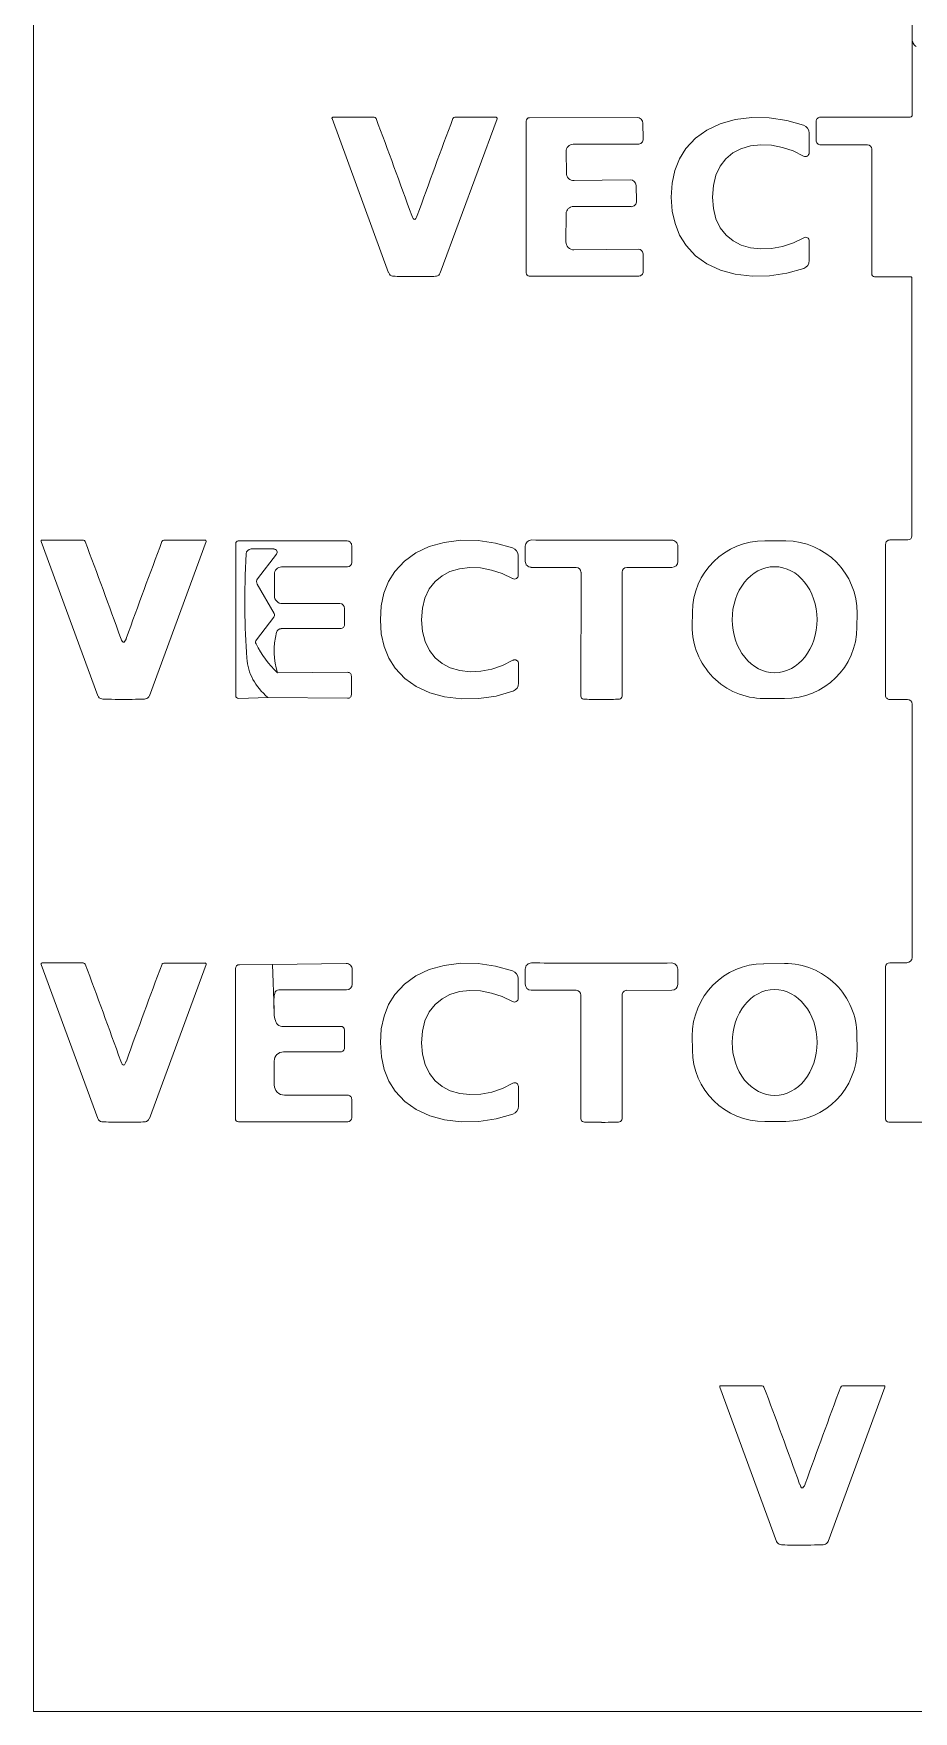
# Model space of a CAD drawing. Extents: x 0 to 650, y 0 to 488.
# Drawn here: x 0 to 127, y 0 to 242.1 of the extents above; entities that cross this region are included whole.
import ezdxf

# ---------------------------------------------------------------- set-up
doc = ezdxf.new("R2010")
doc.units = 0
doc.linetypes.add('Solid', pattern=[0])
doc.layers.add('Layer 1', color=7, linetype='Solid', lineweight=0)

msp = doc.modelspace()

# ---------------------------------------------------------------- linework, layer by layer
at = {"layer": 'Layer 1', "color": 9, "linetype": 'Solid', "lineweight": 0}
for p, q in [((126.91, 326.79), (126.87, 240.97)), ((126.87, 240.97), (126.86, 230.29)), ((49.19, 229.98), (43.22, 229.99)), ((66.79, 229.98), (60.81, 229.98)), ((126.57, 230.01), (113.6, 230.01)), ((43.09, 229.79), (51.27, 207.53)), ((58.72, 207.53), (66.92, 229.78)), ((71.12, 229.44), (71.13, 207.52)), ((87.13, 229.94), (71.6, 229.92)), ((88.03, 226.89), (87.98, 229.11)), ((97.19, 228.12), (95.56, 226.95)), ((99.15, 229.04), (97.19, 228.12)), ((101.28, 229.64), (99.15, 229.04)), ((103.71, 229.94), (101.28, 229.64)), ((106.22, 229.9), (103.71, 229.94)), ((108.73, 229.53), (106.22, 229.9)), ((111.17, 228.84), (108.73, 229.53)), ((111.98, 224.87), (111.97, 227.71)), ((112.98, 229.39), (112.98, 226.65)), ((77.93, 226.08), (87.24, 226.09)), ((94.18, 225.46), (93.27, 224)), ((95.56, 226.95), (94.18, 225.46)), ((100.97, 224.83), (102.13, 225.43)), ((102.13, 225.43), (103.51, 225.84)), ((103.51, 225.84), (104.98, 226.01)), ((104.98, 226.01), (106.54, 225.94)), ((106.54, 225.94), (108.12, 225.64)), ((108.12, 225.64), (109.68, 225.12)), ((109.68, 225.12), (111.18, 224.39)), ((113.63, 226), (120.42, 226)), ((121.01, 225.42), (121.01, 207.39)), ((76.92, 221.94), (76.89, 225.01)), ((93.27, 224), (92.6, 222.31)), ((98.51, 221.62), (99.13, 222.93)), ((99.13, 222.93), (99.96, 223.99)), ((99.96, 223.99), (100.97, 224.83)), ((86.12, 220.96), (78.05, 220.84)), ((92.2, 220.5), (92.07, 218.48)), ((92.6, 222.31), (92.2, 220.5)), ((98.15, 220.16), (98.51, 221.62)), ((87.05, 217.89), (86.98, 220.15)), ((92.07, 218.48), (92.21, 216.45)), ((98.02, 218.48), (98.15, 220.16)), ((98.15, 216.8), (98.02, 218.48)), ((76.85, 212.02), (76.89, 216.05)), ((77.95, 217.12), (86.27, 217.09)), ((92.21, 216.45), (92.61, 214.64)), ((98.52, 215.35), (98.15, 216.8)), ((92.61, 214.64), (93.28, 212.96)), ((99.14, 214.04), (98.52, 215.35)), ((99.98, 212.98), (99.14, 214.04)), ((87.32, 210.95), (78.01, 210.87)), ((93.28, 212.96), (94.2, 211.49)), ((94.2, 211.49), (95.58, 210.01)), ((100.99, 212.15), (99.98, 212.98)), ((102.15, 211.54), (100.99, 212.15)), ((103.52, 211.14), (102.15, 211.54)), ((105, 210.98), (103.52, 211.14)), ((106.56, 211.05), (105, 210.98)), ((108.14, 211.35), (106.56, 211.05)), ((109.7, 211.87), (108.14, 211.35)), ((111.19, 212.6), (109.7, 211.87)), ((111.99, 209.29), (112, 212.13)), ((88.02, 207.7), (87.99, 210.29)), ((95.58, 210.01), (97.22, 208.84)), ((97.22, 208.84), (99.17, 207.93)), ((71.57, 207.07), (87.4, 207.07)), ((99.17, 207.93), (101.3, 207.34)), ((101.3, 207.34), (103.74, 207.04)), ((103.74, 207.04), (106.25, 207.09)), ((106.25, 207.09), (108.76, 207.47)), ((108.76, 207.47), (111.19, 208.16)), ((121.42, 206.98), (126.62, 206.98)), ((126.82, 206.79), (126.82, 169.6)), ((1.09, 168.78), (9.28, 146.54)), ((7.19, 168.98), (1.22, 168.98)), ((16.72, 146.54), (24.91, 168.78)), ((24.78, 168.98), (18.8, 168.98)), ((29.19, 168.49), (29.19, 146.56)), ((45.27, 168.86), (29.56, 168.86)), ((45.94, 165.74), (45.94, 168.19)), ((55.18, 167.13), (53.55, 165.95)), ((57.13, 168.05), (55.18, 167.13)), ((59.26, 168.65), (57.13, 168.05)), ((61.7, 168.96), (59.26, 168.65)), ((64.2, 168.92), (61.7, 168.96)), ((66.71, 168.56), (64.2, 168.92)), ((69.16, 167.88), (66.71, 168.56)), ((71, 168.1), (70.99, 165.91)), ((93.01, 165.89), (93.01, 168.08)), ((108.59, 168.87), (105.57, 168.89)), ((123.01, 168.38), (123.01, 146.56)), ((126.22, 169), (123.63, 169)), ((35.82, 165.12), (45.32, 165.12)), ((53.55, 165.95), (52.17, 164.46)), ((60.12, 164.45), (61.5, 164.86)), ((61.5, 164.86), (62.97, 165.03)), ((62.97, 165.03), (64.53, 164.96)), ((64.53, 164.96), (66.11, 164.67)), ((66.11, 164.67), (67.67, 164.15)), ((69.97, 163.9), (69.96, 166.74)), ((71.85, 165.05), (78.36, 165.04)), ((85.65, 165.04), (92.16, 165.04)), ((34.77, 160.96), (34.77, 164.07)), ((51.26, 163), (50.59, 161.31)), ((52.17, 164.46), (51.26, 163)), ((57.13, 161.94), (57.96, 163)), ((57.96, 163), (58.97, 163.84)), ((58.97, 163.84), (60.12, 164.45)), ((67.67, 164.15), (69.17, 163.43)), ((79.04, 164.36), (79.01, 146.49)), ((84.97, 146.48), (84.97, 164.36)), ((44.22, 159.82), (35.91, 159.82)), ((50.59, 161.31), (50.2, 159.49)), ((56.15, 159.17), (56.51, 160.62)), ((56.51, 160.62), (57.13, 161.94)), ((44.91, 156.8), (44.91, 159.13)), ((50.2, 159.49), (50.07, 157.47)), ((50.07, 157.47), (50.21, 155.45)), ((56.03, 157.49), (56.15, 159.17)), ((56.16, 155.81), (56.03, 157.49)), ((95.12, 158.58), (95.1, 156.58)), ((118.88, 156.42), (118.9, 158.42)), ((35.77, 156.21), (44.32, 156.21)), ((50.21, 155.45), (50.62, 153.64)), ((56.53, 154.36), (56.16, 155.81)), ((50.62, 153.64), (51.3, 151.95)), ((57.15, 153.05), (56.53, 154.36)), ((57.99, 151.99), (57.15, 153.05)), ((51.3, 151.95), (52.22, 150.49)), ((52.22, 150.49), (53.6, 149.01)), ((59.01, 151.16), (57.99, 151.99)), ((60.17, 150.56), (59.01, 151.16)), ((61.54, 150.15), (60.17, 150.56)), ((63.02, 149.99), (61.54, 150.15)), ((66.16, 150.38), (64.58, 150.07)), ((67.72, 150.9), (66.16, 150.38)), ((69.21, 151.64), (67.72, 150.9)), ((70.02, 148.33), (70.02, 151.17)), ((53.6, 149.01), (55.24, 147.85)), ((55.24, 147.85), (57.2, 146.94)), ((64.58, 150.07), (63.02, 149.99)), ((29.63, 146.14), (33.84, 146.27)), ((57.2, 146.94), (59.33, 146.35)), ((59.33, 146.35), (61.77, 146.06)), ((61.77, 146.06), (64.28, 146.11)), ((64.28, 146.11), (66.79, 146.49)), ((66.79, 146.49), (69.22, 147.19)), ((105.41, 146.13), (108.43, 146.11)), ((123.58, 145.99), (126.18, 145.99)), ((126.84, 145.33), (126.84, 108.78)), ((1.1, 107.78), (9.28, 85.54)), ((7.2, 107.98), (1.23, 107.98)), ((16.72, 85.54), (24.9, 107.77)), ((24.77, 107.97), (18.8, 107.97)), ((29.15, 107.16), (29.15, 85.5)), ((34.48, 107.78), (29.72, 107.73)), ((45.14, 107.9), (34.48, 107.78)), ((46, 104.9), (46, 107.06)), ((57.14, 107.03), (55.19, 106.11)), ((59.26, 107.63), (57.14, 107.03)), ((61.7, 107.94), (59.26, 107.63)), ((64.21, 107.9), (61.7, 107.94)), ((66.71, 107.53), (64.21, 107.9)), ((69.15, 106.85), (66.71, 107.53)), ((70.99, 107.09), (70.99, 104.9)), ((93, 104.89), (93, 107.08)), ((108.43, 107.89), (105.41, 107.87)), ((123.01, 107.42), (123.01, 85.46)), ((126.07, 108.01), (123.6, 108.01)), ((35.41, 104.09), (45.18, 104.09)), ((53.55, 104.93), (52.18, 103.45)), ((55.19, 106.11), (53.55, 104.93)), ((69.97, 102.87), (69.96, 105.71)), ((51.27, 101.98), (50.6, 100.29)), ((52.18, 103.45), (51.27, 101.98)), ((57.13, 100.92), (57.96, 101.99)), ((57.96, 101.99), (58.97, 102.82)), ((58.97, 102.82), (60.12, 103.43)), ((60.12, 103.43), (61.5, 103.84)), ((61.5, 103.84), (62.97, 104.01)), ((62.97, 104.01), (64.53, 103.94)), ((64.53, 103.94), (66.11, 103.64)), ((66.11, 103.64), (67.67, 103.13)), ((67.67, 103.13), (69.17, 102.4)), ((71.84, 104.04), (78.35, 104.04)), ((79.03, 103.35), (79.01, 85.49)), ((84.97, 85.49), (84.96, 103.35)), ((85.64, 104.03), (92.15, 104.04)), ((50.6, 100.29), (50.2, 98.48)), ((56.15, 98.15), (56.51, 99.61)), ((56.51, 99.61), (57.13, 100.92)), ((44.37, 98.83), (35.87, 98.83)), ((44.9, 95.73), (44.9, 98.3)), ((50.2, 98.48), (50.07, 96.46)), ((56.03, 96.47), (56.15, 98.15)), ((95.1, 97.42), (95.12, 95.42)), ((118.9, 95.58), (118.88, 97.58)), ((36.09, 95.16), (44.34, 95.16)), ((50.07, 96.46), (50.22, 94.44)), ((50.22, 94.44), (50.62, 92.63)), ((56.16, 94.8), (56.03, 96.47)), ((56.53, 93.35), (56.16, 94.8)), ((34.75, 90.38), (34.75, 93.83)), ((50.62, 92.63), (51.3, 90.94)), ((57.15, 92.04), (56.53, 93.35)), ((57.99, 90.97), (57.15, 92.04)), ((51.3, 90.94), (52.21, 89.48)), ((59, 90.15), (57.99, 90.97)), ((60.16, 89.54), (59, 90.15)), ((67.71, 89.88), (66.15, 89.36)), ((69.2, 90.62), (67.71, 89.88)), ((70, 87.31), (70, 90.15)), ((45.34, 88.91), (36.22, 88.91)), ((45.94, 85.66), (45.94, 88.31)), ((52.21, 89.48), (53.6, 88.01)), ((53.6, 88.01), (55.24, 86.84)), ((61.54, 89.14), (60.16, 89.54)), ((63.01, 88.98), (61.54, 89.14)), ((64.57, 89.05), (63.01, 88.98)), ((66.15, 89.36), (64.57, 89.05)), ((29.57, 85.08), (45.36, 85.08)), ((55.24, 86.84), (57.19, 85.93)), ((57.19, 85.93), (59.32, 85.34)), ((59.32, 85.34), (61.76, 85.04)), ((61.76, 85.04), (64.27, 85.1)), ((64.27, 85.1), (66.77, 85.48)), ((66.77, 85.48), (69.21, 86.17)), ((105.57, 85.11), (108.59, 85.13)), ((123.47, 85), (128.56, 85)), ((99.08, 46.78), (107.27, 24.54)), ((105.19, 46.98), (99.21, 46.98)), ((114.72, 24.54), (122.91, 46.78)), ((122.78, 46.98), (116.8, 46.98))]:
    msp.add_line(p, q, dxfattribs=at)
at = {"layer": 'Layer 1', "color": 7, "linetype": 'Solid', "lineweight": 0}
for p, q in [((0, 0), (0, 269.9)), ((650, 0), (0, 0))]:
    msp.add_line(p, q, dxfattribs=at)
at = {"layer": 'Layer 1', "color": 250, "linetype": 'Solid', "lineweight": 0}
for p, q in [((34.71, 167.7), (31.42, 167.7)), ((32.34, 163.41), (35.07, 166.95)), ((34.72, 158.41), (32.29, 162.63)), ((32.18, 154.61), (34.69, 157.85))]:
    msp.add_line(p, q, dxfattribs=at)
at = {"layer": 'Layer 1', "color": 252, "linetype": 'Solid', "lineweight": 0}
for p, q in [((45.33, 149.91), (35.22, 149.84)), ((45.89, 146.69), (45.89, 149.36)), ((33.84, 146.27), (45.35, 146.16))]:
    msp.add_line(p, q, dxfattribs=at)
at = {"layer": 'Layer 1', "color": 251, "linetype": 'Solid', "lineweight": 0}
msp.add_line((34.74, 101.22), (34.48, 107.78), dxfattribs=at)
at = {"layer": 'Layer 1', "color": 9, "linetype": 'Solid', "lineweight": 0}
for centre, start, end in [((105.5, 158.51), 89.6, 179.6), ((108.52, 158.49), 359.6, 449.6), ((105.48, 156.51), 179.6, 269.6), ((108.5, 156.49), 269.6, 359.6), ((105.48, 97.49), 90.4, 180.4), ((108.5, 97.51), 0.4, 90.4), ((105.5, 95.49), 180.4, 270.4), ((108.52, 95.51), 270.4, 360.4)]:
    msp.add_arc(centre, 10.38, start, end, dxfattribs=at)
at = {"layer": 'Layer 1', "color": 251, "linetype": 'Solid', "lineweight": 0}
msp.add_ellipse((144.07, 293.32), major_axis=(16.62, 53.12), ratio=0.098574, start_param=2.999036, end_param=3.140575, dxfattribs=at)
at = {"layer": 'Layer 1', "color": 9, "linetype": 'Solid', "lineweight": 0}
for centre, major_axis, ratio, start_param, end_param in [((43.22, 229.84), (0.028, -0.143), 0.972994, 2.951404, 4.902578), ((49.19, 229.7), (0.053, -0.277), 0.98261, 1.756216, 2.956173), ((60.81, 229.7), (0.053, 0.277), 0.98261, 0.18542, 1.385377), ((66.78, 229.83), (0.028, 0.143), 0.972994, 4.5222, 6.473374), ((113.6, 229.39), (0.063, 0.617), 1, 0.101054, 1.671851), ((126.57, 230.3), (0.005, 0.29), 0.999362, 3.159442, 4.694539), ((49.65, 200.84), (35.32, -101.34), 0.090071, 1.687528, 1.829068), ((60.34, 200.84), (35.37, 101.33), 0.090071, 1.312525, 1.454064), ((71.6, 229.45), (0.483, 0.005), 0.9798, 1.560383, 3.152006), ((87.13, 229.1), (0.005, -0.845), 0.999927, 1.57682, 3.135569), ((110.76, 227.7), (0.2, 1.19), 0.998555, 4.885985, 6.109589), ((77.93, 225.03), (0.01, -1.05), 0.999822, 3.13216, 4.721822), ((87.24, 226.88), (0.005, -0.794), 0.999922, 6.276936, 7.860231), ((113.63, 226.65), (0.643, 0.093), 1, 2.998067, 4.568864), ((120.42, 225.42), (0.59, 0), 0.983051, 0, 1.570796), ((111.44, 224.86), (0.138, 0.522), 0.990368, 2.877415, 4.976566), ((78.03, 221.95), (1.11, 0.01), 0.999878, 3.137089, 4.716893), ((86.13, 220.12), (0.855, 0.021), 0.988538, 0.01226, 1.558536), ((86.27, 217.87), (0.01, -0.785), 0.999688, 6.270688, 7.866479), ((57.66, 271.81), (2.63, 56.57), 0.05794, 3.00274, 3.144279), ((60.57, 271.81), (5.54, 56.57), 0.037209, 3.145231, 3.286771), ((77.95, 216.04), (0.01, 1.08), 0.990522, 0.004717, 1.56608), ((78.01, 212.02), (1.16, 0), 0.999963, 3.137282, 4.716699), ((87.33, 210.28), (0.549, 0.373), 1, 5.702359, 7.273155), ((111.46, 212.14), (0.139, -0.522), 0.990368, 1.306619, 3.40577), ((110.78, 209.3), (0.21, -1.19), 0.998555, 0.173596, 1.3972), ((51.96, 207.79), (0.074, -0.732), 0.992696, 4.971474, 6.0241), ((283.36, 213.96), (231.6, 6.86), 0.005032, 3.167105, 3.308644), ((-173.36, 214.05), (231.59, -6.96), 0.005032, 6.116133, 6.257672), ((58.04, 207.79), (0.075, 0.732), 0.992696, 3.400678, 4.453303), ((71.57, 207.52), (0.442, 0.026), 1, 3.08376, 4.654557), ((87.4, 207.7), (0.611, -0.123), 1, 4.910958, 6.481755), ((121.42, 207.39), (0.41, 0), 1, 3.141593, 4.712389), ((126.62, 206.79), (0.2, 0), 0.95, 6.283185, 7.853982), ((126.22, 169.6), (0.003, 0.6), 1, 3.146103, 4.716899), ((1.22, 168.83), (0.028, -0.143), 0.972994, 2.951404, 4.902578), ((7.2, 168.69), (0.053, -0.277), 0.98261, 1.756216, 2.956173), ((7.66, 139.85), (35.33, -101.27), 0.090071, 1.687528, 1.829068), ((18.34, 139.85), (35.32, 101.28), 0.090071, 1.312525, 1.454064), ((18.8, 168.69), (0.053, 0.277), 0.98261, 0.18542, 1.385377), ((24.78, 168.83), (0.028, 0.143), 0.972994, 4.5222, 6.473374), ((29.56, 168.49), (0, -0.37), 1, 3.141593, 4.712389), ((45.27, 168.19), (0.074, 0.666), 1, 4.823167, 6.393964), ((68.75, 166.73), (0.2, 1.19), 0.998555, 4.885985, 6.109589), ((71.9, 168.1), (0.901, -0.003), 0.998379, 1.568469, 3.14392), ((127.15, 175), (87.38, 3.33), 0.057538, 4.025776, 4.167315), ((36.88, 175.06), (87.37, -3.46), 0.057542, 5.257421, 5.398961), ((92.11, 168.08), (0.901, 0.002), 0.998379, 6.280858, 7.856309), ((123.63, 168.38), (0.063, 0.617), 1, 0.101054, 1.671851), ((35.82, 164.07), (0.845, -0.623), 1, 2.205591, 3.776388), ((45.32, 165.74), (0.438, -0.438), 1, 5.497787, 7.068583), ((71.85, 165.91), (0.281, -0.806), 1, 4.375071, 5.945868), ((78.35, 164.36), (0.483, -0.483), 1, 0.784636, 2.355432), ((85.65, 164.36), (0, -0.683), 1, 3.141591, 4.712387), ((92.16, 165.89), (0, -0.854), 1, 6.283184, 7.85398), ((106.99, 157.5), (-0.03, 7.65), 0.801307, 0, 1.570796), ((106.99, 157.5), (-0.03, 7.65), 0.801307, 4.712389, 6.283185), ((69.44, 163.9), (0.137, 0.522), 0.990368, 2.877415, 4.976566), ((35.91, 160.96), (1.03, -0.49), 1, 3.586229, 5.157025), ((44.22, 159.13), (0.677, -0.134), 1, 0.195122, 1.765918), ((106.99, 157.5), (-0.03, 7.65), 0.801307, 1.570796, 3.141593), ((106.99, 157.5), (-0.03, 7.65), 0.801307, 3.141593, 4.712389), ((207.29, 178.63), (172.45, 27.23), 0.234573, 3.039127, 3.180666), ((35.77, 155.51), (0.696, -0.083), 0.991971, 1.69106, 3.021329), ((44.32, 156.8), (0.03, -0.589), 1, 6.232227, 7.803024), ((7.43, 210.78), (5.53, -56.53), 0.037209, 6.138007, 6.279547), ((10.34, 210.78), (2.63, -56.54), 0.05794, 6.280499, 6.422038), ((69.48, 151.17), (0.14, -0.522), 0.990368, 1.306619, 3.40577), ((68.81, 148.33), (0.21, -1.19), 0.998555, 0.173596, 1.3972), ((9.96, 146.8), (0.074, -0.731), 0.992696, 4.971474, 6.0241), ((241.23, 153.02), (231.46, 6.92), 0.005032, 3.167106, 3.308645), ((-215.24, 152.99), (231.47, -6.89), 0.005032, 6.116134, 6.257673), ((16.04, 146.8), (0.074, 0.731), 0.992696, 3.400678, 4.453303), ((29.61, 146.56), (0.421, 0.01), 0.998967, 3.118881, 4.735101), ((79.46, 146.49), (0.03, 0.446), 0.997941, 1.63699, 3.075399), ((262.76, 151.04), (183.44, 4.97), 0.004797, 3.1707, 3.31224), ((-98.84, 151.31), (183.5, -5.24), 0.004795, 6.11255, 6.254089), ((84.52, 146.48), (0.03, -0.446), 0.997941, 0.066194, 1.504603), ((123.58, 146.56), (0.559, -0.112), 1, 3.339301, 4.910098), ((126.18, 145.33), (0.361, 0.553), 1, 5.290558, 6.861354), ((1.23, 107.83), (0.028, -0.143), 0.972994, 2.951404, 4.902578), ((7.2, 107.69), (0.053, -0.277), 0.98261, 1.756216, 2.956173), ((7.66, 78.86), (35.3, -101.25), 0.090071, 1.687528, 1.829068), ((18.34, 78.86), (35.33, 101.24), 0.090071, 1.312525, 1.454064), ((18.8, 107.69), (0.053, 0.277), 0.98261, 0.18542, 1.385377), ((24.77, 107.83), (0.028, 0.143), 0.972994, 4.5222, 6.473374), ((29.72, 107.16), (0.554, 0.136), 1, 1.330576, 2.901372), ((45.15, 107.06), (0.85, 0.005), 0.988304, 6.277372, 7.859795), ((68.75, 105.71), (0.2, 1.19), 0.998555, 4.885985, 6.109589), ((71.89, 107.09), (0.901, -0.003), 0.998379, 1.568469, 3.14392), ((127.11, 114), (87.33, 3.36), 0.057538, 4.025776, 4.167315), ((36.89, 114.03), (87.32, -3.42), 0.057542, 5.257421, 5.398961), ((92.1, 107.08), (0.901, 0.002), 0.998379, 6.280858, 7.856309), ((123.6, 107.42), (0.583, 0.091), 1, 1.415455, 2.986251), ((126.07, 108.78), (0.77, 0.002), 1, 4.710251, 6.281047), ((35.41, 103.47), (0.063, 0.619), 0.9802, 0.098679, 1.472118), ((45.18, 104.9), (0.82, 0), 0.987805, 4.712389, 6.283185), ((71.84, 104.9), (0.826, 0.213), 1, 2.887945, 4.458741), ((92.15, 104.89), (0.604, 0.604), 1, 3.927395, 5.498191), ((106.99, 96.5), (-0.01, 7.64), 0.802356, 0, 1.570796), ((106.99, 96.5), (-0.01, 7.64), 0.802356, 4.712389, 6.283185), ((75.57, 91.46), (40.61, -12.69), 0.381556, 3.177412, 3.318951), ((69.43, 102.87), (0.137, 0.522), 0.990368, 2.877415, 4.976566), ((78.35, 103.35), (0.507, -0.458), 1, 0.733825, 2.304621), ((85.64, 103.35), (0.379, 0.568), 1, 0.588574, 2.159371), ((86.66, 138.06), (51.38, 39.06), 0.193998, 2.973428, 3.114967), ((35.87, 99.7), (0.857, 0.219), 0.988528, 3.395128, 4.458854), ((44.37, 98.3), (0.53, -0.001), 1, 0.001639, 1.572436), ((36.09, 93.83), (1.34, 0), 0.992537, 1.570796, 3.141593), ((44.34, 95.73), (0, -0.57), 0.982456, 6.283185, 7.853982), ((106.99, 96.5), (-0.01, 7.64), 0.802356, 1.570796, 3.141593), ((106.99, 96.5), (-0.01, 7.64), 0.802356, 3.141593, 4.712389), ((15.66, 149.76), (2.63, 56.52), 0.05794, 3.00274, 3.144279), ((18.57, 149.76), (5.54, 56.52), 0.037209, 3.145231, 3.286771), ((36.22, 90.38), (1.23, -0.8), 1, 3.71974, 5.290536), ((69.47, 90.15), (0.14, -0.521), 0.990368, 1.306619, 3.40577), ((45.34, 88.31), (0.001, -0.6), 1, 1.568537, 3.139334), ((68.8, 87.31), (0.21, -1.19), 0.998555, 0.173596, 1.3972), ((9.96, 85.8), (0.074, -0.731), 0.992696, 4.971474, 6.0241), ((241.16, 91.98), (231.39, 6.87), 0.005032, 3.167105, 3.308644), ((-215.16, 92.04), (231.38, -6.94), 0.005032, 6.116133, 6.257672), ((16.03, 85.8), (0.074, 0.731), 0.992696, 3.400678, 4.453303), ((29.57, 85.5), (0.407, -0.105), 1, 3.393773, 4.96457), ((45.36, 85.66), (0, 0.58), 1, 3.142427, 4.713223), ((79.46, 85.49), (0.03, 0.446), 0.997941, 1.63699, 3.075399), ((262.66, 90.11), (183.33, 5.04), 0.004797, 3.1707, 3.31224), ((-98.75, 90.23), (183.4, -5.17), 0.004795, 6.11255, 6.254089), ((84.52, 85.49), (0.03, -0.446), 0.997941, 0.066194, 1.504603), ((123.47, 85.46), (0.188, 0.42), 1, 1.991667, 3.562463), ((99.22, 46.84), (0.028, -0.143), 0.972994, 2.951404, 4.902578), ((105.19, 46.7), (0.053, -0.277), 0.98261, 1.756216, 2.956173), ((105.65, 17.85), (35.33, -101.32), 0.090071, 1.687528, 1.829068), ((116.34, 17.85), (35.35, 101.32), 0.090071, 1.312525, 1.454064), ((116.8, 46.7), (0.053, 0.277), 0.98261, 0.18542, 1.385377), ((122.78, 46.84), (0.028, 0.143), 0.972994, 4.5222, 6.473374), ((105.44, 88.8), (5.53, -56.56), 0.037209, 6.138007, 6.279547), ((108.34, 88.8), (2.62, -56.56), 0.05794, 6.280499, 6.422038), ((107.96, 24.79), (0.074, -0.731), 0.992696, 4.971474, 6.0241), ((114.04, 24.79), (0.074, 0.731), 0.992696, 3.400678, 4.453303), ((339.33, 30.99), (231.56, 6.9), 0.005032, 3.167106, 3.308645), ((-117.34, 31.02), (231.57, -6.92), 0.005032, 6.116134, 6.257673)]:
    msp.add_ellipse(centre, major_axis=major_axis, ratio=ratio, start_param=start_param, end_param=end_param, dxfattribs=at)
at = {"layer": 'Layer 1', "color": 250, "linetype": 'Solid', "lineweight": 0}
for centre, major_axis, ratio, start_param, end_param in [((31.42, 166.97), (0.021, 0.732), 0.998321, 0.028953, 1.541843), ((34.71, 167.23), (0.152, 0.44), 0.989208, 4.383269, 6.612305), ((126.26, 331.62), (85.4, 201.91), 0.214571, 2.608732, 2.750272), ((32.89, 162.98), (0.459, -0.527), 0.98875, 3.329798, 4.524184), ((34.28, 158.15), (0.34, -0.379), 0.999519, 0.201516, 1.36928), ((32.64, 154.27), (0.449, 0.376), 0.980922, 1.799836, 2.912553), ((109.29, 205.65), (76.04, 53.55), 0.394333, 3.081407, 3.222947), ((286.04, 239.66), (254.83, 89.7), 0.16704, 3.096678, 3.238217)]:
    msp.add_ellipse(centre, major_axis=major_axis, ratio=ratio, start_param=start_param, end_param=end_param, dxfattribs=at)
at = {"layer": 'Layer 1', "color": 252, "linetype": 'Solid', "lineweight": 0}
for centre, major_axis, ratio, start_param, end_param in [((45.34, 149.36), (0.55, 0.005), 0.999841, 6.274258, 7.862909), ((45.36, 146.69), (0.53, -0.005), 0.999829, 4.703131, 6.292444)]:
    msp.add_ellipse(centre, major_axis=major_axis, ratio=ratio, start_param=start_param, end_param=end_param, dxfattribs=at)

doc.saveas('drawing.dxf')
